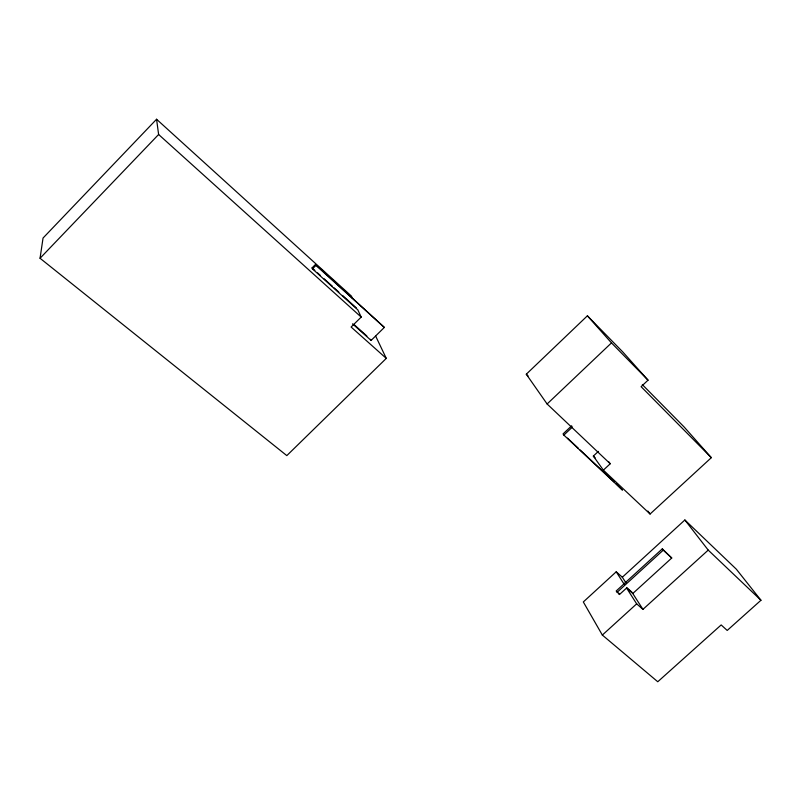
<?xml version="1.0" encoding="UTF-8"?>
<svg xmlns="http://www.w3.org/2000/svg" width="801" height="801" viewBox="0 0 801 801"><rect width="100%" height="100%" fill="white"/><g stroke="black" fill="none" stroke-linecap="round" stroke-linejoin="round"><path stroke-width="1.2" d="M375.719 336.2L386.282 358.387L286.818 455.609L40.05 258.262L43.044 238.047L156.565 119.249L351.409 296.09L352.39 298.212M40.05 258.262L158.618 134.488L156.565 119.249M386.282 358.387L351.108 327.028L361.191 317.086L357.827 309.867L312.47 268.886L312.06 267.894L315.544 264.4L384.35 327.419L371.093 340.435L352.53 323.834M312.47 268.886L315.954 265.391L315.544 264.4M603.363 470.147L610.222 463.759L547.113 403.984L526.297 374.207L587.393 315.814L622.727 351.879L648.039 380.165L641.11 386.683L711.328 457.671L650.072 514.032L603.363 470.147L593.341 456.089L598.367 451.384M547.113 403.984L611.473 342.898L587.393 315.814M571.674 425.782L563.043 433.922L563.854 435.103L622.457 490.102L616.169 483.784M563.854 435.103L572.515 426.943M622.327 577.221L616.219 571.794L583.318 601.952L602.342 635.063L657.761 681.751L721.17 624.93L727.208 630.447L760.95 600.259L736.349 569.211L684.875 519.989L622.327 577.221L626.162 583.188M632.78 593.511L671.739 558.007L662.307 548.845L616.189 590.998L619.493 594.502L626.582 588.044L632.78 593.511L642.943 609.361L708.224 550.107L684.875 519.989M617.04 592.36L663.238 550.147L662.307 548.845M602.342 635.063L636.665 603.844L626.582 588.044M636.665 603.844L642.943 609.361M626.602 587.463L631.909 592.149M353.902 324.415L366.878 336.019M158.618 134.488L361.191 317.086M312.06 267.894L314.833 270.398M317.596 272.901L320.37 275.404M324.065 278.748L332.385 286.267M334.227 287.929L338.853 292.105M342.548 295.449L356.405 307.974M315.954 265.391L384.35 327.419M663.238 550.147L671.739 558.007M567.539 438.147L578.352 448.29M580.144 449.982L614.367 482.102M593.341 456.089L595.153 457.802M708.224 550.107L760.95 600.259M526.297 374.207L528.089 375.919M642.322 384.62L684.194 427.043L711.328 457.671M611.473 342.898L648.039 380.165M647.879 511.048L650.072 514.032M608.77 461.766L610.222 463.759M616.219 571.794L624.45 584.7M618.642 593.14L619.493 594.502M370.583 339.334L371.093 340.435"/></g></svg>
